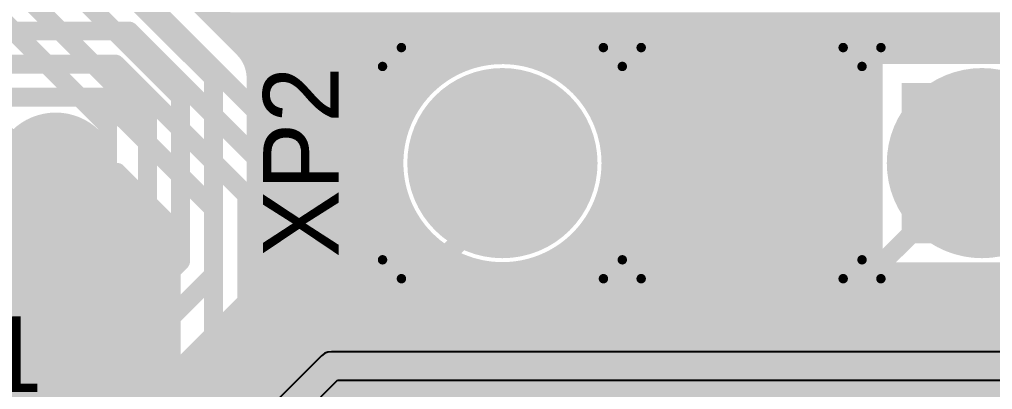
# Model space of a CAD drawing. Header units: millimetres. Extents: x 0.11 to 5.67, y 0.55 to 4.24.
# Drawn here: x 2.3698 to 2.7757, y 3.0738 to 3.2283 of the extents above; entities that cross this region are included whole.
import ezdxf

# ---------------------------------------------------------------- set-up
doc = ezdxf.new("R2010")
doc.units = ezdxf.units.MM
doc.header["$MEASUREMENT"] = 0
for name, color, linetype in [('BottomLayer', 5, 'Continuous'), ('BottomSolder', 6, 'Continuous'), ('InternalPlane1', 76, 'Continuous'), ('InternalPlane2', 16, 'Continuous'), ('Mechanical14', 56, 'Continuous'), ('MultiLayer', 9, 'Continuous'), ('PadHoleLayer', 156, 'Continuous'), ('TopLayer', 1, 'Continuous'), ('TopOverlay', 2, 'Continuous'), ('TopSolder', 216, 'Continuous'), ('ViaHoleLayer', 16, 'Continuous')]:
    doc.layers.add(name, color=color, linetype=linetype)

# ---------------------------------------------------------------- blocks, each defined once
blk = doc.blocks.new('NANOPINEO_CORE_1')
at = {"layer": 'TopOverlay', "const_width": 0.00787}
for points in [[(0.83268, -0.68307), (0.77854, -0.7372)], [(0.54429, -0.70571), (0.51378, -0.73622)], [(0.77854, -0.7372), (-0.69882, -0.7372)]]:
    blk.add_lwpolyline(points, dxfattribs=at)
at = {"layer": 'TopOverlay', "const_width": 0.00394}
for points in [[(0.51181, -0.73622, 1), (0.51575, -0.73622, 1)], [(0.77657, -0.7372, 1), (0.78051, -0.7372, 1)], [(0.77657, -0.7372, 1), (0.78051, -0.7372, 1)]]:
    blk.add_lwpolyline(points, format="xyb", close=True, dxfattribs=at)
blk = doc.blocks.new('PLS_03_46')
at = {"layer": 'BottomLayer', "const_width": 0.0315}
for points in [[(0.08425, 0, 1), (0.11575, 0, 1)], [(0.18425, 0, 1), (0.21575, 0, 1)]]:
    blk.add_lwpolyline(points, format="xyb", close=True, dxfattribs=at)
at = {"layer": 'BottomLayer'}
blk.add_solid([(-0.0315, -0.0315), (0.0315, -0.0315), (-0.0315, 0.0315), (0.0315, 0.0315)], dxfattribs=at)
at = {"layer": 'BottomSolder', "const_width": 0.03346}
for points in [[(0.08327, 0, 1), (0.11673, 0, 1)], [(0.18327, 0, 1), (0.21673, 0, 1)]]:
    blk.add_lwpolyline(points, format="xyb", close=True, dxfattribs=at)
at = {"layer": 'BottomSolder'}
blk.add_solid([(-0.03346, -0.03346), (0.03346, -0.03346), (-0.03346, 0.03346), (0.03346, 0.03346)], dxfattribs=at)
at = {"layer": 'InternalPlane1', "const_width": 0.01181}
for points in [[(0.07766, 0.04385, -0.240079), (0.12234, 0.04385)], [(0.05615, -0.02234, -0.240079), (0.05615, 0.02234)], [(0.14385, 0.02234, -0.240079), (0.14385, -0.02234)], [(0.12234, -0.04385, -0.240079), (0.07766, -0.04385)]]:
    blk.add_lwpolyline(points, format="xyb", dxfattribs=at)
at = {"layer": 'InternalPlane1'}
for points, const_width in [([(0.07471, 0.04385, 1), (0.08061, 0.04385, 1)], 0.00591), ([(0.11939, 0.04385, 1), (0.12529, 0.04385, 1)], 0.00591), ([(-0.01984, 0, 1), (0.01984, 0, 1)], 0.03968), ([(0.18016, 0, 1), (0.21984, 0, 1)], 0.03968), ([(0.0532, 0.02234, 1), (0.0591, 0.02234, 1)], 0.00591), ([(0.1409, 0.02234, 1), (0.1468, 0.02234, 1)], 0.00591), ([(0.0532, -0.02234, 1), (0.0591, -0.02234, 1)], 0.00591), ([(0.1409, -0.02234, 1), (0.1468, -0.02234, 1)], 0.00591), ([(0.07471, -0.04385, 1), (0.08061, -0.04385, 1)], 0.00591), ([(0.11939, -0.04385, 1), (0.12529, -0.04385, 1)], 0.00591)]:
    blk.add_lwpolyline(points, format="xyb", close=True, dxfattribs=dict(at, const_width=const_width))
at = {"layer": 'InternalPlane2', "const_width": 0.03968}
for points in [[(-0.01984, 0, 1), (0.01984, 0, 1)], [(0.08016, 0, 1), (0.11984, 0, 1)], [(0.18016, 0, 1), (0.21984, 0, 1)]]:
    blk.add_lwpolyline(points, format="xyb", close=True, dxfattribs=at)
at = {"layer": 'Mechanical14'}
for points, const_width in [([(-0.01409, 0.07, 1), (-0.02591, 0.07, 1)], 0.01181), ([(-0.02886, 0.07, 1), (-0.02295, 0.07, 1)], 0.00591), ([(-0.01705, 0.07, 1), (-0.01114, 0.07, 1)], 0.00591), ([(-0.04311, 0.04823, 1), (-0.04114, 0.04823, 1)], 0.00197), ([(-0.04311, 0.04823, 1), (-0.04114, 0.04823, 1)], 0.00197), ([(0.04114, 0.04823, 1), (0.04311, 0.04823, 1)], 0.00197), ([(0.04114, 0.04823, 1), (0.04311, 0.04823, 1)], 0.00197), ([(0.05689, 0.04823, 1), (0.05886, 0.04823, 1)], 0.00197), ([(0.05689, 0.04823, 1), (0.05886, 0.04823, 1)], 0.00197), ([(0.14114, 0.04823, 1), (0.14311, 0.04823, 1)], 0.00197), ([(0.14114, 0.04823, 1), (0.14311, 0.04823, 1)], 0.00197), ([(0.15689, 0.04823, 1), (0.15886, 0.04823, 1)], 0.00197), ([(0.15689, 0.04823, 1), (0.15886, 0.04823, 1)], 0.00197), ([(0.24114, 0.04823, 1), (0.24311, 0.04823, 1)], 0.00197), ([(0.24114, 0.04823, 1), (0.24311, 0.04823, 1)], 0.00197), ([(-0.05098, 0.04035, 1), (-0.04902, 0.04035, 1)], 0.00197), ([(-0.05098, 0.04035, 1), (-0.04902, 0.04035, 1)], 0.00197), ([(0.04902, 0.04035, 1), (0.05098, 0.04035, 1)], 0.00197), ([(0.04902, 0.04035, 1), (0.05098, 0.04035, 1)], 0.00197), ([(0.04902, 0.04035, 1), (0.05098, 0.04035, 1)], 0.00197), ([(0.14902, 0.04035, 1), (0.15098, 0.04035, 1)], 0.00197), ([(0.14902, 0.04035, 1), (0.15098, 0.04035, 1)], 0.00197), ([(0.14902, 0.04035, 1), (0.15098, 0.04035, 1)], 0.00197), ([(0.24902, 0.04035, 1), (0.25098, 0.04035, 1)], 0.00197), ([(0.24902, 0.04035, 1), (0.25098, 0.04035, 1)], 0.00197), ([(-0.05098, -0.04035, 1), (-0.04902, -0.04035, 1)], 0.00197), ([(-0.05098, -0.04035, 1), (-0.04902, -0.04035, 1)], 0.00197), ([(0.04902, -0.04035, 1), (0.05098, -0.04035, 1)], 0.00197), ([(0.04902, -0.04035, 1), (0.05098, -0.04035, 1)], 0.00197), ([(0.04902, -0.04035, 1), (0.05098, -0.04035, 1)], 0.00197), ([(0.14902, -0.04035, 1), (0.15098, -0.04035, 1)], 0.00197), ([(0.14902, -0.04035, 1), (0.15098, -0.04035, 1)], 0.00197), ([(0.14902, -0.04035, 1), (0.15098, -0.04035, 1)], 0.00197), ([(0.24902, -0.04035, 1), (0.25098, -0.04035, 1)], 0.00197), ([(0.24902, -0.04035, 1), (0.25098, -0.04035, 1)], 0.00197), ([(-0.04311, -0.04823, 1), (-0.04114, -0.04823, 1)], 0.00197), ([(-0.04311, -0.04823, 1), (-0.04114, -0.04823, 1)], 0.00197), ([(0.04114, -0.04823, 1), (0.04311, -0.04823, 1)], 0.00197), ([(0.04114, -0.04823, 1), (0.04311, -0.04823, 1)], 0.00197), ([(0.05689, -0.04823, 1), (0.05886, -0.04823, 1)], 0.00197), ([(0.05689, -0.04823, 1), (0.05886, -0.04823, 1)], 0.00197), ([(0.14114, -0.04823, 1), (0.14311, -0.04823, 1)], 0.00197), ([(0.14114, -0.04823, 1), (0.14311, -0.04823, 1)], 0.00197), ([(0.15689, -0.04823, 1), (0.15886, -0.04823, 1)], 0.00197), ([(0.15689, -0.04823, 1), (0.15886, -0.04823, 1)], 0.00197), ([(0.24114, -0.04823, 1), (0.24311, -0.04823, 1)], 0.00197), ([(0.24114, -0.04823, 1), (0.24311, -0.04823, 1)], 0.00197)]:
    blk.add_lwpolyline(points, format="xyb", close=True, dxfattribs=dict(at, const_width=const_width))
at = {"layer": 'Mechanical14', "const_width": 0.00394}
for points in [[(-0.04213, 0.04823), (-0.05, 0.04035)], [(0.04213, 0.04823), (-0.04213, 0.04823)], [(0.05, 0.04035), (0.04213, 0.04823)], [(0.05787, 0.04823), (0.05, 0.04035)], [(0.14213, 0.04823), (0.05787, 0.04823)], [(0.15, 0.04035), (0.14213, 0.04823)], [(0.15787, 0.04823), (0.15, 0.04035)], [(0.24213, 0.04823), (0.15787, 0.04823)], [(0.25, 0.04035), (0.24213, 0.04823)], [(-0.05, 0.04035), (-0.05, -0.04035)], [(0.05, 0.04035), (0.05, -0.04035)], [(0.15, 0.04035), (0.15, -0.04035)], [(0.25, 0.04035), (0.25, -0.04035)], [(-0.04213, -0.04823), (-0.05, -0.04035)], [(0.05, -0.04035), (0.04213, -0.04823)], [(0.05787, -0.04823), (0.05, -0.04035)], [(0.15, -0.04035), (0.14213, -0.04823)], [(0.15787, -0.04823), (0.15, -0.04035)], [(0.25, -0.04035), (0.24213, -0.04823)], [(0.04213, -0.04823), (-0.04213, -0.04823)], [(0.14213, -0.04823), (0.05787, -0.04823)], [(0.24213, -0.04823), (0.15787, -0.04823)]]:
    blk.add_lwpolyline(points, dxfattribs=at)
at = {"layer": 'MultiLayer', "const_width": 0.0315}
for points in [[(0.08425, 0, 1), (0.11575, 0, 1)], [(0.18425, 0, 1), (0.21575, 0, 1)]]:
    blk.add_lwpolyline(points, format="xyb", close=True, dxfattribs=at)
at = {"layer": 'MultiLayer'}
blk.add_solid([(-0.0315, -0.0315), (0.0315, -0.0315), (-0.0315, 0.0315), (0.0315, 0.0315)], dxfattribs=at)
at = {"layer": 'PadHoleLayer', "const_width": 0.01969}
for points in [[(-0.00984, 0, 1), (0.00984, 0, 1)], [(0.09016, 0, 1), (0.10984, 0, 1)], [(0.19016, 0, 1), (0.20984, 0, 1)]]:
    blk.add_lwpolyline(points, format="xyb", close=True, dxfattribs=at)
at = {"layer": 'TopLayer', "const_width": 0.0315}
for points in [[(0.08425, 0, 1), (0.11575, 0, 1)], [(0.18425, 0, 1), (0.21575, 0, 1)]]:
    blk.add_lwpolyline(points, format="xyb", close=True, dxfattribs=at)
at = {"layer": 'TopLayer'}
blk.add_solid([(-0.0315, -0.0315), (0.0315, -0.0315), (-0.0315, 0.0315), (0.0315, 0.0315)], dxfattribs=at)
at = {"layer": 'TopOverlay'}
for points, const_width in [([(-0.01409, 0.07, 1), (-0.02591, 0.07, 1)], 0.01181), ([(-0.02886, 0.07, 1), (-0.02295, 0.07, 1)], 0.00591), ([(-0.01705, 0.07, 1), (-0.01114, 0.07, 1)], 0.00591), ([(-0.04409, 0.04823, 1), (-0.04016, 0.04823, 1)], 0.00394), ([(-0.04409, 0.04823, 1), (-0.04016, 0.04823, 1)], 0.00394), ([(-0.04409, 0.04823, 1), (-0.04016, 0.04823, 1)], 0.00394), ([(0.04016, 0.04823, 1), (0.04409, 0.04823, 1)], 0.00394), ([(0.04016, 0.04823, 1), (0.04409, 0.04823, 1)], 0.00394), ([(0.05591, 0.04823, 1), (0.05984, 0.04823, 1)], 0.00394), ([(0.05591, 0.04823, 1), (0.05984, 0.04823, 1)], 0.00394), ([(0.14016, 0.04823, 1), (0.14409, 0.04823, 1)], 0.00394), ([(0.14016, 0.04823, 1), (0.14409, 0.04823, 1)], 0.00394), ([(0.15591, 0.04823, 1), (0.15984, 0.04823, 1)], 0.00394), ([(0.15591, 0.04823, 1), (0.15984, 0.04823, 1)], 0.00394), ([(0.24016, 0.04823, 1), (0.24409, 0.04823, 1)], 0.00394), ([(0.24016, 0.04823, 1), (0.24409, 0.04823, 1)], 0.00394), ([(-0.05197, 0.04035, 1), (-0.04803, 0.04035, 1)], 0.00394), ([(-0.05197, 0.04035, 1), (-0.04803, 0.04035, 1)], 0.00394), ([(-0.05197, 0.04035, 1), (-0.04803, 0.04035, 1)], 0.00394), ([(0.04803, 0.04035, 1), (0.05197, 0.04035, 1)], 0.00394), ([(0.04803, 0.04035, 1), (0.05197, 0.04035, 1)], 0.00394), ([(0.04803, 0.04035, 1), (0.05197, 0.04035, 1)], 0.00394), ([(0.14803, 0.04035, 1), (0.15197, 0.04035, 1)], 0.00394), ([(0.14803, 0.04035, 1), (0.15197, 0.04035, 1)], 0.00394), ([(0.14803, 0.04035, 1), (0.15197, 0.04035, 1)], 0.00394), ([(0.24803, 0.04035, 1), (0.25197, 0.04035, 1)], 0.00394), ([(0.24803, 0.04035, 1), (0.25197, 0.04035, 1)], 0.00394), ([(-0.05197, -0.04035, 1), (-0.04803, -0.04035, 1)], 0.00394), ([(-0.05197, -0.04035, 1), (-0.04803, -0.04035, 1)], 0.00394), ([(0.04803, -0.04035, 1), (0.05197, -0.04035, 1)], 0.00394), ([(0.04803, -0.04035, 1), (0.05197, -0.04035, 1)], 0.00394), ([(0.04803, -0.04035, 1), (0.05197, -0.04035, 1)], 0.00394), ([(0.14803, -0.04035, 1), (0.15197, -0.04035, 1)], 0.00394), ([(0.14803, -0.04035, 1), (0.15197, -0.04035, 1)], 0.00394), ([(0.14803, -0.04035, 1), (0.15197, -0.04035, 1)], 0.00394), ([(0.24803, -0.04035, 1), (0.25197, -0.04035, 1)], 0.00394), ([(0.24803, -0.04035, 1), (0.25197, -0.04035, 1)], 0.00394), ([(-0.04409, -0.04823, 1), (-0.04016, -0.04823, 1)], 0.00394), ([(-0.04409, -0.04823, 1), (-0.04016, -0.04823, 1)], 0.00394), ([(0.04016, -0.04823, 1), (0.04409, -0.04823, 1)], 0.00394), ([(0.04016, -0.04823, 1), (0.04409, -0.04823, 1)], 0.00394), ([(0.05591, -0.04823, 1), (0.05984, -0.04823, 1)], 0.00394), ([(0.05591, -0.04823, 1), (0.05984, -0.04823, 1)], 0.00394), ([(0.14016, -0.04823, 1), (0.14409, -0.04823, 1)], 0.00394), ([(0.14016, -0.04823, 1), (0.14409, -0.04823, 1)], 0.00394), ([(0.15591, -0.04823, 1), (0.15984, -0.04823, 1)], 0.00394), ([(0.15591, -0.04823, 1), (0.15984, -0.04823, 1)], 0.00394), ([(0.24016, -0.04823, 1), (0.24409, -0.04823, 1)], 0.00394), ([(0.24016, -0.04823, 1), (0.24409, -0.04823, 1)], 0.00394)]:
    blk.add_lwpolyline(points, format="xyb", close=True, dxfattribs=dict(at, const_width=const_width))
at = {"layer": 'TopOverlay', "const_width": 0.00787}
for points in [[(-0.04213, 0.04823), (-0.05, 0.04035)], [(-0.04213, 0.04823), (-0.05, 0.04035)], [(0.04213, 0.04823), (-0.04213, 0.04823)], [(0.05, 0.04035), (0.04213, 0.04823)], [(0.05787, 0.04823), (0.05, 0.04035)], [(0.14213, 0.04823), (0.05787, 0.04823)], [(0.15, 0.04035), (0.14213, 0.04823)], [(0.15787, 0.04823), (0.15, 0.04035)], [(0.24213, 0.04823), (0.15787, 0.04823)], [(0.25, 0.04035), (0.24213, 0.04823)], [(-0.05, 0.04035), (-0.05, -0.04035)], [(0.05, 0.04035), (0.05, -0.04035)], [(0.15, 0.04035), (0.15, -0.04035)], [(0.25, 0.04035), (0.25, -0.04035)], [(-0.04213, -0.04823), (-0.05, -0.04035)], [(0.05, -0.04035), (0.04213, -0.04823)], [(0.05787, -0.04823), (0.05, -0.04035)], [(0.15, -0.04035), (0.14213, -0.04823)], [(0.15787, -0.04823), (0.15, -0.04035)], [(0.25, -0.04035), (0.24213, -0.04823)], [(0.04213, -0.04823), (-0.04213, -0.04823)], [(0.14213, -0.04823), (0.05787, -0.04823)], [(0.24213, -0.04823), (0.15787, -0.04823)]]:
    blk.add_lwpolyline(points, dxfattribs=at)
at = {"layer": 'TopSolder', "const_width": 0.03346}
for points in [[(0.08327, 0, 1), (0.11673, 0, 1)], [(0.18327, 0, 1), (0.21673, 0, 1)]]:
    blk.add_lwpolyline(points, format="xyb", close=True, dxfattribs=at)
at = {"layer": 'TopSolder'}
blk.add_solid([(-0.03346, -0.03346), (0.03346, -0.03346), (-0.03346, 0.03346), (0.03346, 0.03346)], dxfattribs=at)

msp = doc.modelspace()

# ---------------------------------------------------------------- linework, layer by layer
at = {"layer": 'BottomLayer', "const_width": 0.00787}
for points in [[(2.40424, 3.27928), (2.50465, 3.17887)], [(2.39171, 3.26676), (2.49213, 3.16634)], [(2.45617, 3.22735), (5.0165, 3.22735)], [(2.08563, 3.22343), (2.41555, 3.22343)], [(2.41555, 3.22343), (2.47835, 3.16063)], [(2.46404, 3.21948), (5.01969, 3.21948)], [(2.47191, 3.21161), (2.55803, 3.21161)], [(2.58449, 3.21161), (2.67042, 3.21161)], [(2.6721, 3.21161), (2.72598, 3.21161)], [(2.72598, 3.21358), (2.81654, 3.21358)], [(2.72598, 3.12303), (2.72598, 3.21358)], [(2.04921, 3.20965), (2.40984, 3.20965)], [(2.40984, 3.20965), (2.46457, 3.15492)], [(2.67126, 3.16831), (2.67126, 3.20768)], [(2.47979, 3.20373), (2.54306, 3.20373)], [(2.59945, 3.20373), (2.64635, 3.20373)], [(2.69617, 3.20373), (2.72598, 3.20373)], [(2.04351, 3.19587), (2.40414, 3.19587)], [(2.40414, 3.19587), (2.45079, 3.14922)], [(2.48766, 3.19586), (2.53533, 3.19586)], [(2.60719, 3.19586), (2.63785, 3.19586)], [(2.70467, 3.19586), (2.72598, 3.19586)], [(2.49554, 3.18798), (2.53048, 3.18798)], [(2.61204, 3.18798), (2.63268, 3.18798)], [(2.70984, 3.18798), (2.72598, 3.18798)], [(2.36209, 3.18209), (2.38066, 3.16351)], [(2.50341, 3.18011), (2.52755, 3.18011)], [(2.61497, 3.18011), (2.62959, 3.18011)], [(2.71293, 3.18011), (2.72598, 3.18011)], [(2.50883, 3.17224), (2.52616, 3.17224)], [(2.61636, 3.17224), (2.62813, 3.17224)], [(2.71439, 3.17224), (2.72598, 3.17224)], [(2.49213, 3.0437), (2.49213, 3.16634)], [(2.50984, 3.05104), (2.50984, 3.16634)], [(2.63189, 3.16831), (2.67126, 3.16831)], [(2.67126, 3.16831), (2.71063, 3.16831)], [(2.67126, 3.12894), (2.67126, 3.16831)], [(2.38066, 3.16351), (2.38492, 3.16351)], [(2.4105, 3.16445), (2.43307, 3.14188)], [(2.50984, 3.16436), (2.52616, 3.16436)], [(2.61636, 3.16436), (2.62813, 3.16436)], [(2.71439, 3.16436), (2.72598, 3.16436)], [(2.47835, 3.03799), (2.47835, 3.16063)], [(2.40953, 3.15649), (2.41846, 3.15649)], [(2.46457, 3.03228), (2.46457, 3.15492)], [(2.50984, 3.15649), (2.52755, 3.15649)], [(2.61497, 3.15649), (2.6296, 3.15649)], [(2.71292, 3.15649), (2.72598, 3.15649)], [(2.40573, 3.14861), (2.42633, 3.14861)], [(2.45079, 3.02657), (2.45079, 3.14922)], [(2.50984, 3.14861), (2.53049, 3.14861)], [(2.61203, 3.14861), (2.63269, 3.14861)], [(2.70983, 3.14861), (2.72598, 3.14861)], [(2.43307, 3.02657), (2.43307, 3.14188)], [(2.3966, 3.14074), (2.43307, 3.14074)], [(2.50984, 3.14074), (2.53534, 3.14074)], [(2.60718, 3.14074), (2.63786, 3.14074)], [(2.70466, 3.14074), (2.72598, 3.14074)], [(2.3711, 3.13287), (2.43307, 3.13287)], [(2.50984, 3.13287), (2.54309, 3.13287)], [(2.59943, 3.13287), (2.64637, 3.13287)], [(2.69615, 3.13287), (2.72598, 3.13287)], [(2.36735, 3.12499), (2.43307, 3.12499)], [(2.50984, 3.12499), (2.55808, 3.12499)], [(2.58444, 3.12499), (2.72598, 3.12499)], [(2.72598, 3.12303), (2.81654, 3.12303)], [(2.35838, 3.11712), (2.43307, 3.11712)], [(2.50984, 3.11712), (4.60921, 3.11712)], [(2.32307, 3.10924), (2.43307, 3.10924)], [(2.50984, 3.10924), (4.61296, 3.10924)], [(2.32681, 3.10137), (2.43307, 3.10137)], [(2.50984, 3.10137), (4.61779, 3.10137)], [(2.32774, 3.0935), (2.43307, 3.0935)], [(2.50984, 3.0935), (4.61829, 3.0935)], [(2.32617, 3.08562), (2.43307, 3.08562)], [(2.50984, 3.08562), (4.4252, 3.08562)], [(2.32152, 3.07775), (2.43307, 3.07775)], [(2.50984, 3.07775), (4.4252, 3.07775)], [(2.31985, 3.06987), (2.43307, 3.06987)], [(2.50984, 3.06987), (4.4252, 3.06987)]]:
    msp.add_lwpolyline(points, dxfattribs=at)
at = {"layer": 'BottomLayer'}
for points, const_width in [([(2.4542, 3.22735, 1), (2.45813, 3.22735, 1)], 0.00394), ([(2.41358, 3.22343, 1), (2.41752, 3.22343, 1)], 0.00394), ([(2.41358, 3.22343, 1), (2.41752, 3.22343, 1)], 0.00394), ([(2.46207, 3.21948, 1), (2.46601, 3.21948, 1)], 0.00394), ([(2.46995, 3.21161, 1), (2.47388, 3.21161, 1)], 0.00394), ([(2.61654, 3.16831, 1), (2.52598, 3.16831, 1)], 0.00787), ([(2.55606, 3.21161, 1), (2.56, 3.21161, 1)], 0.00394), ([(2.58252, 3.21161, 1), (2.58646, 3.21161, 1)], 0.00394), ([(2.71457, 3.16831, 1), (2.62795, 3.16831, 1)], 0.00787), ([(2.66845, 3.21161, 1), (2.67239, 3.21161, 1)], 0.00394), ([(2.67013, 3.21161, 1), (2.67407, 3.21161, 1)], 0.00394), ([(2.72402, 3.21358, 1), (2.72795, 3.21358, 1)], 0.00394), ([(2.72402, 3.21358, 1), (2.72795, 3.21358, 1)], 0.00394), ([(2.72402, 3.21161, 1), (2.72795, 3.21161, 1)], 0.00394), ([(2.40788, 3.20965, 1), (2.41181, 3.20965, 1)], 0.00394), ([(2.40788, 3.20965, 1), (2.41181, 3.20965, 1)], 0.00394), ([(2.66929, 3.20768, 1), (2.67323, 3.20768, 1)], 0.00394), ([(2.47782, 3.20373, 1), (2.48176, 3.20373, 1)], 0.00394), ([(2.5411, 3.20373, 1), (2.54503, 3.20373, 1)], 0.00394), ([(2.59749, 3.20373, 1), (2.60142, 3.20373, 1)], 0.00394), ([(2.64438, 3.20373, 1), (2.64832, 3.20373, 1)], 0.00394), ([(2.6942, 3.20373, 1), (2.69814, 3.20373, 1)], 0.00394), ([(2.72402, 3.20373, 1), (2.72795, 3.20373, 1)], 0.00394), ([(2.40217, 3.19587, 1), (2.40611, 3.19587, 1)], 0.00394), ([(2.40217, 3.19587, 1), (2.40611, 3.19587, 1)], 0.00394), ([(2.48569, 3.19586, 1), (2.48963, 3.19586, 1)], 0.00394), ([(2.53336, 3.19586, 1), (2.5373, 3.19586, 1)], 0.00394), ([(2.60522, 3.19586, 1), (2.60916, 3.19586, 1)], 0.00394), ([(2.63588, 3.19586, 1), (2.63982, 3.19586, 1)], 0.00394), ([(2.7027, 3.19586, 1), (2.70664, 3.19586, 1)], 0.00394), ([(2.72402, 3.19586, 1), (2.72795, 3.19586, 1)], 0.00394), ([(2.49357, 3.18798, 1), (2.4975, 3.18798, 1)], 0.00394), ([(2.52852, 3.18798, 1), (2.53245, 3.18798, 1)], 0.00394), ([(2.61007, 3.18798, 1), (2.614, 3.18798, 1)], 0.00394), ([(2.63071, 3.18798, 1), (2.63465, 3.18798, 1)], 0.00394), ([(2.70787, 3.18798, 1), (2.71181, 3.18798, 1)], 0.00394), ([(2.72402, 3.18798, 1), (2.72795, 3.18798, 1)], 0.00394), ([(2.50144, 3.18011, 1), (2.50538, 3.18011, 1)], 0.00394), ([(2.50269, 3.17887, 1), (2.50662, 3.17887, 1)], 0.00394), ([(2.50269, 3.17887, 1), (2.50662, 3.17887, 1)], 0.00394), ([(2.50269, 3.17887, 1), (2.50662, 3.17887, 1)], 0.00394), ([(2.52558, 3.18011, 1), (2.52952, 3.18011, 1)], 0.00394), ([(2.613, 3.18011, 1), (2.61694, 3.18011, 1)], 0.00394), ([(2.62762, 3.18011, 1), (2.63156, 3.18011, 1)], 0.00394), ([(2.71096, 3.18011, 1), (2.7149, 3.18011, 1)], 0.00394), ([(2.72402, 3.18011, 1), (2.72795, 3.18011, 1)], 0.00394), ([(2.37902, 3.16351, 1), (2.39083, 3.16351, 1)], 0.01181), ([(2.50686, 3.17224, 1), (2.5108, 3.17224, 1)], 0.00394), ([(2.52419, 3.17224, 1), (2.52812, 3.17224, 1)], 0.00394), ([(2.6144, 3.17224, 1), (2.61833, 3.17224, 1)], 0.00394), ([(2.62616, 3.17224, 1), (2.6301, 3.17224, 1)], 0.00394), ([(2.71242, 3.17224, 1), (2.71636, 3.17224, 1)], 0.00394), ([(2.72402, 3.17224, 1), (2.72795, 3.17224, 1)], 0.00394), ([(2.49016, 3.16634, 1), (2.49409, 3.16634, 1)], 0.00394), ([(2.49016, 3.16634, 1), (2.49409, 3.16634, 1)], 0.00394), ([(2.50787, 3.16634, 1), (2.51181, 3.16634, 1)], 0.00394), ([(2.50787, 3.16634, 1), (2.51181, 3.16634, 1)], 0.00394), ([(2.50787, 3.16634, 1), (2.51181, 3.16634, 1)], 0.00394), ([(2.52402, 3.16831, 1), (2.52795, 3.16831, 1)], 0.00394), ([(2.61457, 3.16831, 1), (2.6185, 3.16831, 1)], 0.00394), ([(2.62598, 3.16831, 1), (2.62992, 3.16831, 1)], 0.00394), ([(2.62992, 3.16831, 1), (2.63386, 3.16831, 1)], 0.00394), ([(2.66929, 3.16831, 1), (2.67323, 3.16831, 1)], 0.00394), ([(2.66929, 3.16831, 1), (2.67323, 3.16831, 1)], 0.00394), ([(2.66929, 3.16831, 1), (2.67323, 3.16831, 1)], 0.00394), ([(2.66929, 3.16831, 1), (2.67323, 3.16831, 1)], 0.00394), ([(2.70866, 3.16831, 1), (2.7126, 3.16831, 1)], 0.00394), ([(2.7126, 3.16831, 1), (2.71654, 3.16831, 1)], 0.00394), ([(2.37869, 3.16351, 1), (2.38263, 3.16351, 1)], 0.00394), ([(2.37869, 3.16351, 1), (2.38263, 3.16351, 1)], 0.00394), ([(2.38296, 3.16351, 1), (2.38689, 3.16351, 1)], 0.00394), ([(2.40853, 3.16445, 1), (2.41247, 3.16445, 1)], 0.00394), ([(2.40855, 3.16351, 1), (2.41248, 3.16351, 1)], 0.00394), ([(2.50787, 3.16436, 1), (2.51181, 3.16436, 1)], 0.00394), ([(2.52419, 3.16436, 1), (2.52812, 3.16436, 1)], 0.00394), ([(2.61439, 3.16436, 1), (2.61833, 3.16436, 1)], 0.00394), ([(2.62616, 3.16436, 1), (2.6301, 3.16436, 1)], 0.00394), ([(2.71242, 3.16436, 1), (2.71636, 3.16436, 1)], 0.00394), ([(2.72402, 3.16436, 1), (2.72795, 3.16436, 1)], 0.00394), ([(2.47638, 3.16063, 1), (2.48032, 3.16063, 1)], 0.00394), ([(2.47638, 3.16063, 1), (2.48032, 3.16063, 1)], 0.00394), ([(2.40756, 3.15649, 1), (2.4115, 3.15649, 1)], 0.00394), ([(2.41649, 3.15649, 1), (2.42043, 3.15649, 1)], 0.00394), ([(2.4626, 3.15492, 1), (2.46654, 3.15492, 1)], 0.00394), ([(2.4626, 3.15492, 1), (2.46654, 3.15492, 1)], 0.00394), ([(2.50787, 3.15649, 1), (2.51181, 3.15649, 1)], 0.00394), ([(2.52559, 3.15649, 1), (2.52952, 3.15649, 1)], 0.00394), ([(2.613, 3.15649, 1), (2.61693, 3.15649, 1)], 0.00394), ([(2.62763, 3.15649, 1), (2.63157, 3.15649, 1)], 0.00394), ([(2.71095, 3.15649, 1), (2.71489, 3.15649, 1)], 0.00394), ([(2.72402, 3.15649, 1), (2.72795, 3.15649, 1)], 0.00394), ([(2.40376, 3.14861, 1), (2.4077, 3.14861, 1)], 0.00394), ([(2.42437, 3.14861, 1), (2.4283, 3.14861, 1)], 0.00394), ([(2.44882, 3.14922, 1), (2.45276, 3.14922, 1)], 0.00394), ([(2.44882, 3.14922, 1), (2.45276, 3.14922, 1)], 0.00394), ([(2.50787, 3.14861, 1), (2.51181, 3.14861, 1)], 0.00394), ([(2.52852, 3.14861, 1), (2.53246, 3.14861, 1)], 0.00394), ([(2.61006, 3.14861, 1), (2.614, 3.14861, 1)], 0.00394), ([(2.63072, 3.14861, 1), (2.63466, 3.14861, 1)], 0.00394), ([(2.70786, 3.14861, 1), (2.7118, 3.14861, 1)], 0.00394), ([(2.72402, 3.14861, 1), (2.72795, 3.14861, 1)], 0.00394), ([(2.4311, 3.14188, 1), (2.43504, 3.14188, 1)], 0.00394), ([(2.4311, 3.14188, 1), (2.43504, 3.14188, 1)], 0.00394), ([(2.37002, 3.14143, 1), (2.37396, 3.14143, 1)], 0.00394), ([(2.37008, 3.13976, 1), (2.37402, 3.13976, 1)], 0.00394), ([(2.39464, 3.14074, 1), (2.39857, 3.14074, 1)], 0.00394), ([(2.4311, 3.14074, 1), (2.43504, 3.14074, 1)], 0.00394), ([(2.50787, 3.14074, 1), (2.51181, 3.14074, 1)], 0.00394), ([(2.53338, 3.14074, 1), (2.53731, 3.14074, 1)], 0.00394), ([(2.60521, 3.14074, 1), (2.60914, 3.14074, 1)], 0.00394), ([(2.63589, 3.14074, 1), (2.63983, 3.14074, 1)], 0.00394), ([(2.70269, 3.14074, 1), (2.70663, 3.14074, 1)], 0.00394), ([(2.72402, 3.14074, 1), (2.72795, 3.14074, 1)], 0.00394), ([(2.36913, 3.13287, 1), (2.37307, 3.13287, 1)], 0.00394), ([(2.4311, 3.13287, 1), (2.43504, 3.13287, 1)], 0.00394), ([(2.50787, 3.13287, 1), (2.51181, 3.13287, 1)], 0.00394), ([(2.54112, 3.13287, 1), (2.54505, 3.13287, 1)], 0.00394), ([(2.59747, 3.13287, 1), (2.6014, 3.13287, 1)], 0.00394), ([(2.6444, 3.13287, 1), (2.64834, 3.13287, 1)], 0.00394), ([(2.69418, 3.13287, 1), (2.69812, 3.13287, 1)], 0.00394), ([(2.72402, 3.13287, 1), (2.72795, 3.13287, 1)], 0.00394), ([(2.66929, 3.12894, 1), (2.67323, 3.12894, 1)], 0.00394), ([(2.36538, 3.12499, 1), (2.36932, 3.12499, 1)], 0.00394), ([(2.4311, 3.12499, 1), (2.43504, 3.12499, 1)], 0.00394), ([(2.50787, 3.12499, 1), (2.51181, 3.12499, 1)], 0.00394), ([(2.55611, 3.12499, 1), (2.56005, 3.12499, 1)], 0.00394), ([(2.58247, 3.12499, 1), (2.58641, 3.12499, 1)], 0.00394), ([(2.72402, 3.12499, 1), (2.72795, 3.12499, 1)], 0.00394), ([(2.72402, 3.12303, 1), (2.72795, 3.12303, 1)], 0.00394), ([(2.72402, 3.12303, 1), (2.72795, 3.12303, 1)], 0.00394), ([(2.4311, 3.11712, 1), (2.43504, 3.11712, 1)], 0.00394), ([(2.50787, 3.11712, 1), (2.51181, 3.11712, 1)], 0.00394), ([(2.4311, 3.10924, 1), (2.43504, 3.10924, 1)], 0.00394), ([(2.50787, 3.10924, 1), (2.51181, 3.10924, 1)], 0.00394), ([(2.4311, 3.10137, 1), (2.43504, 3.10137, 1)], 0.00394), ([(2.50787, 3.10137, 1), (2.51181, 3.10137, 1)], 0.00394), ([(2.4311, 3.0935, 1), (2.43504, 3.0935, 1)], 0.00394), ([(2.50787, 3.0935, 1), (2.51181, 3.0935, 1)], 0.00394), ([(2.4311, 3.08562, 1), (2.43504, 3.08562, 1)], 0.00394), ([(2.50787, 3.08562, 1), (2.51181, 3.08562, 1)], 0.00394), ([(2.4311, 3.07775, 1), (2.43504, 3.07775, 1)], 0.00394), ([(2.50787, 3.07775, 1), (2.51181, 3.07775, 1)], 0.00394), ([(2.4311, 3.06987, 1), (2.43504, 3.06987, 1)], 0.00394), ([(2.50787, 3.06987, 1), (2.51181, 3.06987, 1)], 0.00394)]:
    msp.add_lwpolyline(points, format="xyb", close=True, dxfattribs=dict(at, const_width=const_width))
at = {"layer": 'BottomLayer', "const_width": 0.00787}
for points in [[(2.50465, 3.17887, -0.198912), (2.50984, 3.16634)], [(2.50465, 3.17887, -0.198912), (2.50984, 3.16634)], [(2.41052, 3.16351, -0.579405), (2.37199, 3.14143)], [(2.37205, 3.13976, -1.01041), (2.32087, 3.14029)]]:
    msp.add_lwpolyline(points, format="xyb", dxfattribs=at)
at = {"layer": 'InternalPlane1', "const_width": 0.02591}
for points in [[(2.37197, 3.16351, 1), (2.39788, 3.16351, 1)], [(2.3335, 3.13976, 1), (2.35941, 3.13976, 1)]]:
    msp.add_lwpolyline(points, format="xyb", close=True, dxfattribs=at)
at = {"layer": 'InternalPlane2'}
for p, q in [((2.49702, 3.08882), (2.49579, 3.08787)), ((2.49762, 3.08907), (2.49702, 3.08882)), ((2.49846, 3.08941), (2.49762, 3.08907)), ((2.5, 3.08962), (2.49846, 3.08941)), ((2.79528, 3.08962), (2.5, 3.08962)), ((2.49579, 3.08787), (2.31961, 2.91169)), ((2.32978, 2.90501), (2.50247, 3.0777)), ((2.50247, 3.0777), (2.79281, 3.0777))]:
    msp.add_line(p, q, dxfattribs=at)
for points, const_width in [([(2.37197, 3.16351, 1), (2.39788, 3.16351, 1)], 0.02591), ([(2.3335, 3.13976, 1), (2.35941, 3.13976, 1)], 0.02591), ([(2.49705, 3.08366, 1), (2.50295, 3.08366, 1)], 0.00591), ([(2.49705, 3.08366, 1), (2.50295, 3.08366, 1)], 0.00591), ([(2.63386, 3.08366, 1), (2.63976, 3.08366, 1)], 0.00591), ([(2.63386, 3.08366, 1), (2.63976, 3.08366, 1)], 0.00591)]:
    msp.add_lwpolyline(points, format="xyb", close=True, dxfattribs=dict(at, const_width=const_width))
at = {"layer": 'InternalPlane2', "const_width": 0.01181}
for points in [[(2.32382, 2.90748), (2.5, 3.08366)], [(2.5, 3.08366), (2.63681, 3.08366)], [(2.63681, 3.08366), (2.79528, 3.08366)]]:
    msp.add_lwpolyline(points, dxfattribs=at)
at = {"layer": 'MultiLayer', "const_width": 0.01181}
msp.add_lwpolyline([(2.37902, 3.16351, 1), (2.39083, 3.16351, 1)], format="xyb", close=True, dxfattribs=at)
at = {"layer": 'TopLayer', "const_width": 0.00787}
for points in [[(2.42126, 3.25832), (2.46331, 3.21627)], [(2.40354, 3.25098), (2.45079, 3.20374)], [(2.38976, 3.24311), (2.43701, 3.19587)], [(2.37598, 3.23425), (2.42323, 3.18701)], [(2.3622, 3.22854), (2.40658, 3.18417)], [(2.45223, 3.22735), (2.84561, 3.22735)], [(2.4601, 3.21948), (2.85348, 3.21948)], [(2.46666, 3.21161), (2.55803, 3.21161)], [(2.58449, 3.21161), (2.67042, 3.21161)], [(2.6721, 3.21161), (2.72598, 3.21161)], [(2.72598, 3.21358), (2.81654, 3.21358)], [(2.72598, 3.14809), (2.72598, 3.21358)], [(2.67126, 3.16831), (2.67126, 3.20768)], [(2.45079, 3.12166), (2.45079, 3.20374)], [(2.4685, 3.12166), (2.4685, 3.20374)], [(2.4685, 3.20373), (2.54306, 3.20373)], [(2.59945, 3.20373), (2.64635, 3.20373)], [(2.69617, 3.20373), (2.72598, 3.20373)], [(2.43701, 3.12736), (2.43701, 3.19587)], [(2.4685, 3.19586), (2.53533, 3.19586)], [(2.60719, 3.19586), (2.63785, 3.19586)], [(2.70467, 3.19586), (2.72598, 3.19586)], [(2.42323, 3.13307), (2.42323, 3.18701)], [(2.4685, 3.18798), (2.53048, 3.18798)], [(2.61204, 3.18798), (2.63268, 3.18798)], [(2.70984, 3.18798), (2.72598, 3.18798)], [(2.40658, 3.13591), (2.40658, 3.18417)], [(2.4685, 3.18011), (2.52755, 3.18011)], [(2.61497, 3.18011), (2.62959, 3.18011)], [(2.71293, 3.18011), (2.72598, 3.18011)], [(2.4685, 3.17224), (2.52616, 3.17224)], [(2.61636, 3.17224), (2.62813, 3.17224)], [(2.71439, 3.17224), (2.72598, 3.17224)], [(2.57126, 3.15339), (2.57126, 3.16831)], [(2.63189, 3.16831), (2.67126, 3.16831)], [(2.67126, 3.16831), (2.71063, 3.16831)], [(2.67126, 3.12894), (2.67126, 3.16831)], [(2.70827, 3.10532), (2.77126, 3.16831)], [(2.38484, 3.16343), (2.38492, 3.16351)], [(2.38484, 3.13366), (2.38484, 3.16343)], [(2.4685, 3.16436), (2.52616, 3.16436)], [(2.61636, 3.16436), (2.62813, 3.16436)], [(2.71439, 3.16436), (2.72598, 3.16436)], [(2.4685, 3.15649), (2.52755, 3.15649)], [(2.61497, 3.15649), (2.6296, 3.15649)], [(2.71292, 3.15649), (2.72598, 3.15649)], [(2.54429, 3.12642), (2.57126, 3.15339)], [(2.4685, 3.14861), (2.53049, 3.14861)], [(2.61203, 3.14861), (2.63269, 3.14861)], [(2.70093, 3.12303), (2.72598, 3.14809)], [(2.70983, 3.14861), (2.72598, 3.14861)], [(2.53176, 3.13895), (2.53458, 3.14177)], [(2.4685, 3.14074), (2.53355, 3.14074)], [(2.60718, 3.14074), (2.63786, 3.14074)], [(2.70466, 3.14074), (2.71864, 3.14074)], [(2.27067, 3.01949), (2.38484, 3.13366)], [(2.28445, 3.01378), (2.40658, 3.13591)], [(2.29823, 3.00807), (2.42323, 3.13307)], [(2.4685, 3.13287), (2.52779, 3.13287)], [(2.59943, 3.13287), (2.64637, 3.13287)], [(2.69615, 3.13287), (2.71076, 3.13287)], [(2.31201, 3.00236), (2.43701, 3.12736)], [(2.52657, 2.86103), (2.52657, 3.12642)], [(2.54429, 2.69173), (2.54429, 3.12642)], [(2.32579, 2.99666), (2.45079, 3.12166)], [(2.4685, 3.12499), (2.52657, 3.12499)], [(2.56201, 3.11909), (2.56623, 3.12331)], [(2.58444, 3.12499), (2.70289, 3.12499)], [(2.59646, 3.12303), (2.70093, 3.12303)], [(2.7208, 3.09279), (2.75104, 3.12303)], [(2.75104, 3.12303), (2.81654, 3.12303)], [(2.56201, 3.09592), (2.56201, 3.11909)], [(2.56201, 3.09592), (2.58393, 3.11784)], [(2.46791, 3.11712), (2.52657, 3.11712)], [(2.56201, 3.11712), (2.5832, 3.11712)], [(2.74513, 3.11712), (2.94783, 3.11712)], [(2.3435, 2.98932), (2.46331, 3.10913)], [(2.46343, 3.10924), (2.52657, 3.10924)], [(2.56201, 3.10924), (2.57533, 3.10924)], [(2.73725, 3.10924), (2.94783, 3.10924)], [(2.55807, 3.06693), (2.59646, 3.10532)], [(2.59646, 3.10532), (2.70827, 3.10532)], [(2.45556, 3.10137), (2.52657, 3.10137)], [(2.56201, 3.10137), (2.56746, 3.10137)], [(2.72938, 3.10137), (2.94783, 3.10137)], [(2.44768, 3.0935), (2.52657, 3.0935)], [(2.7215, 3.0935), (2.94008, 3.0935)], [(2.43981, 3.08562), (2.52657, 3.08562)], [(2.57579, 3.05959), (2.6038, 3.0876)], [(2.60182, 3.08562), (2.93221, 3.08562)], [(2.6038, 3.0876), (2.70827, 3.0876)], [(2.43193, 3.07775), (2.52657, 3.07775)], [(2.59394, 3.07775), (2.92433, 3.07775)], [(2.42406, 3.06987), (2.52657, 3.06987)], [(2.58607, 3.06987), (2.9166, 3.06987)]]:
    msp.add_lwpolyline(points, dxfattribs=at)
at = {"layer": 'TopLayer'}
for points, const_width in [([(2.45026, 3.22735, 1), (2.4542, 3.22735, 1)], 0.00394), ([(2.45813, 3.21948, 1), (2.46207, 3.21948, 1)], 0.00394), ([(2.46135, 3.21627, 1), (2.46528, 3.21627, 1)], 0.00394), ([(2.46135, 3.21627, 1), (2.46528, 3.21627, 1)], 0.00394), ([(2.46135, 3.21627, 1), (2.46528, 3.21627, 1)], 0.00394), ([(2.46469, 3.21161, 1), (2.46863, 3.21161, 1)], 0.00394), ([(2.55606, 3.21161, 1), (2.56, 3.21161, 1)], 0.00394), ([(2.58252, 3.21161, 1), (2.58646, 3.21161, 1)], 0.00394), ([(2.71457, 3.16831, 1), (2.62795, 3.16831, 1)], 0.00787), ([(2.66845, 3.21161, 1), (2.67239, 3.21161, 1)], 0.00394), ([(2.67013, 3.21161, 1), (2.67407, 3.21161, 1)], 0.00394), ([(2.72402, 3.21358, 1), (2.72795, 3.21358, 1)], 0.00394), ([(2.72402, 3.21358, 1), (2.72795, 3.21358, 1)], 0.00394), ([(2.72402, 3.21161, 1), (2.72795, 3.21161, 1)], 0.00394), ([(2.66929, 3.20768, 1), (2.67323, 3.20768, 1)], 0.00394), ([(2.44882, 3.20374, 1), (2.45276, 3.20374, 1)], 0.00394), ([(2.44882, 3.20374, 1), (2.45276, 3.20374, 1)], 0.00394), ([(2.46654, 3.20374, 1), (2.47047, 3.20374, 1)], 0.00394), ([(2.46654, 3.20374, 1), (2.47047, 3.20374, 1)], 0.00394), ([(2.46654, 3.20374, 1), (2.47047, 3.20374, 1)], 0.00394), ([(2.46654, 3.20373, 1), (2.47047, 3.20373, 1)], 0.00394), ([(2.5411, 3.20373, 1), (2.54503, 3.20373, 1)], 0.00394), ([(2.59749, 3.20373, 1), (2.60142, 3.20373, 1)], 0.00394), ([(2.64438, 3.20373, 1), (2.64832, 3.20373, 1)], 0.00394), ([(2.6942, 3.20373, 1), (2.69814, 3.20373, 1)], 0.00394), ([(2.72402, 3.20373, 1), (2.72795, 3.20373, 1)], 0.00394), ([(2.43504, 3.19587, 1), (2.43898, 3.19587, 1)], 0.00394), ([(2.43504, 3.19587, 1), (2.43898, 3.19587, 1)], 0.00394), ([(2.46654, 3.19586, 1), (2.47047, 3.19586, 1)], 0.00394), ([(2.53336, 3.19586, 1), (2.5373, 3.19586, 1)], 0.00394), ([(2.60522, 3.19586, 1), (2.60916, 3.19586, 1)], 0.00394), ([(2.63588, 3.19586, 1), (2.63982, 3.19586, 1)], 0.00394), ([(2.7027, 3.19586, 1), (2.70664, 3.19586, 1)], 0.00394), ([(2.72402, 3.19586, 1), (2.72795, 3.19586, 1)], 0.00394), ([(2.42126, 3.18701, 1), (2.4252, 3.18701, 1)], 0.00394), ([(2.42126, 3.18701, 1), (2.4252, 3.18701, 1)], 0.00394), ([(2.46654, 3.18798, 1), (2.47047, 3.18798, 1)], 0.00394), ([(2.52852, 3.18798, 1), (2.53245, 3.18798, 1)], 0.00394), ([(2.61007, 3.18798, 1), (2.614, 3.18798, 1)], 0.00394), ([(2.63071, 3.18798, 1), (2.63465, 3.18798, 1)], 0.00394), ([(2.70787, 3.18798, 1), (2.71181, 3.18798, 1)], 0.00394), ([(2.72402, 3.18798, 1), (2.72795, 3.18798, 1)], 0.00394), ([(2.40461, 3.18417, 1), (2.40855, 3.18417, 1)], 0.00394), ([(2.40461, 3.18417, 1), (2.40855, 3.18417, 1)], 0.00394), ([(2.46654, 3.18011, 1), (2.47047, 3.18011, 1)], 0.00394), ([(2.52558, 3.18011, 1), (2.52952, 3.18011, 1)], 0.00394), ([(2.613, 3.18011, 1), (2.61694, 3.18011, 1)], 0.00394), ([(2.62762, 3.18011, 1), (2.63156, 3.18011, 1)], 0.00394), ([(2.71096, 3.18011, 1), (2.7149, 3.18011, 1)], 0.00394), ([(2.72402, 3.18011, 1), (2.72795, 3.18011, 1)], 0.00394), ([(2.37902, 3.16351, 1), (2.39083, 3.16351, 1)], 0.01181), ([(2.46654, 3.17224, 1), (2.47047, 3.17224, 1)], 0.00394), ([(2.52419, 3.17224, 1), (2.52812, 3.17224, 1)], 0.00394), ([(2.6144, 3.17224, 1), (2.61833, 3.17224, 1)], 0.00394), ([(2.62616, 3.17224, 1), (2.6301, 3.17224, 1)], 0.00394), ([(2.71242, 3.17224, 1), (2.71636, 3.17224, 1)], 0.00394), ([(2.72402, 3.17224, 1), (2.72795, 3.17224, 1)], 0.00394), ([(2.56929, 3.16831, 1), (2.57323, 3.16831, 1)], 0.00394), ([(2.61457, 3.16831, 1), (2.6185, 3.16831, 1)], 0.00394), ([(2.61457, 3.16831, 1), (2.6185, 3.16831, 1)], 0.00394), ([(2.62598, 3.16831, 1), (2.62992, 3.16831, 1)], 0.00394), ([(2.62992, 3.16831, 1), (2.63386, 3.16831, 1)], 0.00394), ([(2.66929, 3.16831, 1), (2.67323, 3.16831, 1)], 0.00394), ([(2.66929, 3.16831, 1), (2.67323, 3.16831, 1)], 0.00394), ([(2.66929, 3.16831, 1), (2.67323, 3.16831, 1)], 0.00394), ([(2.66929, 3.16831, 1), (2.67323, 3.16831, 1)], 0.00394), ([(2.70866, 3.16831, 1), (2.7126, 3.16831, 1)], 0.00394), ([(2.7126, 3.16831, 1), (2.71654, 3.16831, 1)], 0.00394), ([(2.76929, 3.16831, 1), (2.77323, 3.16831, 1)], 0.00394), ([(2.38287, 3.16343, 1), (2.38681, 3.16343, 1)], 0.00394), ([(2.38287, 3.16343, 1), (2.38681, 3.16343, 1)], 0.00394), ([(2.38296, 3.16351, 1), (2.38689, 3.16351, 1)], 0.00394), ([(2.46654, 3.16436, 1), (2.47047, 3.16436, 1)], 0.00394), ([(2.52419, 3.16436, 1), (2.52812, 3.16436, 1)], 0.00394), ([(2.61439, 3.16436, 1), (2.61833, 3.16436, 1)], 0.00394), ([(2.62616, 3.16436, 1), (2.6301, 3.16436, 1)], 0.00394), ([(2.71242, 3.16436, 1), (2.71636, 3.16436, 1)], 0.00394), ([(2.72402, 3.16436, 1), (2.72795, 3.16436, 1)], 0.00394), ([(2.46654, 3.15649, 1), (2.47047, 3.15649, 1)], 0.00394), ([(2.52559, 3.15649, 1), (2.52952, 3.15649, 1)], 0.00394), ([(2.613, 3.15649, 1), (2.61693, 3.15649, 1)], 0.00394), ([(2.62763, 3.15649, 1), (2.63157, 3.15649, 1)], 0.00394), ([(2.71095, 3.15649, 1), (2.71489, 3.15649, 1)], 0.00394), ([(2.72402, 3.15649, 1), (2.72795, 3.15649, 1)], 0.00394), ([(2.56929, 3.15339, 1), (2.57323, 3.15339, 1)], 0.00394), ([(2.56929, 3.15339, 1), (2.57323, 3.15339, 1)], 0.00394), ([(2.46654, 3.14861, 1), (2.47047, 3.14861, 1)], 0.00394), ([(2.52852, 3.14861, 1), (2.53246, 3.14861, 1)], 0.00394), ([(2.61006, 3.14861, 1), (2.614, 3.14861, 1)], 0.00394), ([(2.63072, 3.14861, 1), (2.63466, 3.14861, 1)], 0.00394), ([(2.70786, 3.14861, 1), (2.7118, 3.14861, 1)], 0.00394), ([(2.72402, 3.14861, 1), (2.72795, 3.14861, 1)], 0.00394), ([(2.72402, 3.14809, 1), (2.72795, 3.14809, 1)], 0.00394), ([(2.72402, 3.14809, 1), (2.72795, 3.14809, 1)], 0.00394), ([(2.53261, 3.14177, 1), (2.53655, 3.14177, 1)], 0.00394), ([(2.53261, 3.14177, 1), (2.53655, 3.14177, 1)], 0.00394), ([(2.46654, 3.14074, 1), (2.47047, 3.14074, 1)], 0.00394), ([(2.5298, 3.13895, 1), (2.53373, 3.13895, 1)], 0.00394), ([(2.5298, 3.13895, 1), (2.53373, 3.13895, 1)], 0.00394), ([(2.5298, 3.13895, 1), (2.53373, 3.13895, 1)], 0.00394), ([(2.53158, 3.14074, 1), (2.53552, 3.14074, 1)], 0.00394), ([(2.60521, 3.14074, 1), (2.60914, 3.14074, 1)], 0.00394), ([(2.63589, 3.14074, 1), (2.63983, 3.14074, 1)], 0.00394), ([(2.70269, 3.14074, 1), (2.70663, 3.14074, 1)], 0.00394), ([(2.71667, 3.14074, 1), (2.72061, 3.14074, 1)], 0.00394), ([(2.38287, 3.13366, 1), (2.38681, 3.13366, 1)], 0.00394), ([(2.38287, 3.13366, 1), (2.38681, 3.13366, 1)], 0.00394), ([(2.40461, 3.13591, 1), (2.40855, 3.13591, 1)], 0.00394), ([(2.40461, 3.13591, 1), (2.40855, 3.13591, 1)], 0.00394), ([(2.42126, 3.13307, 1), (2.4252, 3.13307, 1)], 0.00394), ([(2.42126, 3.13307, 1), (2.4252, 3.13307, 1)], 0.00394), ([(2.46654, 3.13287, 1), (2.47047, 3.13287, 1)], 0.00394), ([(2.52582, 3.13287, 1), (2.52976, 3.13287, 1)], 0.00394), ([(2.59747, 3.13287, 1), (2.6014, 3.13287, 1)], 0.00394), ([(2.6444, 3.13287, 1), (2.64834, 3.13287, 1)], 0.00394), ([(2.69418, 3.13287, 1), (2.69812, 3.13287, 1)], 0.00394), ([(2.7088, 3.13287, 1), (2.71273, 3.13287, 1)], 0.00394), ([(2.43504, 3.12736, 1), (2.43898, 3.12736, 1)], 0.00394), ([(2.43504, 3.12736, 1), (2.43898, 3.12736, 1)], 0.00394), ([(2.52461, 3.12642, 1), (2.52854, 3.12642, 1)], 0.00394), ([(2.52461, 3.12642, 1), (2.52854, 3.12642, 1)], 0.00394), ([(2.52461, 3.12642, 1), (2.52854, 3.12642, 1)], 0.00394), ([(2.54232, 3.12642, 1), (2.54626, 3.12642, 1)], 0.00394), ([(2.54232, 3.12642, 1), (2.54626, 3.12642, 1)], 0.00394), ([(2.66929, 3.12894, 1), (2.67323, 3.12894, 1)], 0.00394), ([(2.44882, 3.12166, 1), (2.45276, 3.12166, 1)], 0.00394), ([(2.44882, 3.12166, 1), (2.45276, 3.12166, 1)], 0.00394), ([(2.46654, 3.12499, 1), (2.47047, 3.12499, 1)], 0.00394), ([(2.46654, 3.12166, 1), (2.47047, 3.12166, 1)], 0.00394), ([(2.46654, 3.12166, 1), (2.47047, 3.12166, 1)], 0.00394), ([(2.46654, 3.12166, 1), (2.47047, 3.12166, 1)], 0.00394), ([(2.52461, 3.12499, 1), (2.52854, 3.12499, 1)], 0.00394), ([(2.56427, 3.12331, 1), (2.5682, 3.12331, 1)], 0.00394), ([(2.56427, 3.12331, 1), (2.5682, 3.12331, 1)], 0.00394), ([(2.58247, 3.12499, 1), (2.58641, 3.12499, 1)], 0.00394), ([(2.59449, 3.12303, 1), (2.59843, 3.12303, 1)], 0.00394), ([(2.59449, 3.12303, 1), (2.59843, 3.12303, 1)], 0.00394), ([(2.59449, 3.12303, 1), (2.59843, 3.12303, 1)], 0.00394), ([(2.69896, 3.12303, 1), (2.7029, 3.12303, 1)], 0.00394), ([(2.69896, 3.12303, 1), (2.7029, 3.12303, 1)], 0.00394), ([(2.70092, 3.12499, 1), (2.70486, 3.12499, 1)], 0.00394), ([(2.74907, 3.12303, 1), (2.75301, 3.12303, 1)], 0.00394), ([(2.74907, 3.12303, 1), (2.75301, 3.12303, 1)], 0.00394), ([(2.56004, 3.11909, 1), (2.56398, 3.11909, 1)], 0.00394), ([(2.56004, 3.11909, 1), (2.56398, 3.11909, 1)], 0.00394), ([(2.58196, 3.11784, 1), (2.5859, 3.11784, 1)], 0.00394), ([(2.58196, 3.11784, 1), (2.5859, 3.11784, 1)], 0.00394), ([(2.58196, 3.11784, 1), (2.5859, 3.11784, 1)], 0.00394), ([(2.46594, 3.11712, 1), (2.46988, 3.11712, 1)], 0.00394), ([(2.52461, 3.11712, 1), (2.52854, 3.11712, 1)], 0.00394), ([(2.56004, 3.11712, 1), (2.56398, 3.11712, 1)], 0.00394), ([(2.58124, 3.11712, 1), (2.58517, 3.11712, 1)], 0.00394), ([(2.74316, 3.11712, 1), (2.74709, 3.11712, 1)], 0.00394), ([(2.46135, 3.10913, 1), (2.46528, 3.10913, 1)], 0.00394), ([(2.46135, 3.10913, 1), (2.46528, 3.10913, 1)], 0.00394), ([(2.46135, 3.10913, 1), (2.46528, 3.10913, 1)], 0.00394), ([(2.46146, 3.10924, 1), (2.4654, 3.10924, 1)], 0.00394), ([(2.52461, 3.10924, 1), (2.52854, 3.10924, 1)], 0.00394), ([(2.56004, 3.10924, 1), (2.56398, 3.10924, 1)], 0.00394), ([(2.57336, 3.10924, 1), (2.5773, 3.10924, 1)], 0.00394), ([(2.73528, 3.10924, 1), (2.73922, 3.10924, 1)], 0.00394), ([(2.59449, 3.10532, 1), (2.59843, 3.10532, 1)], 0.00394), ([(2.59449, 3.10532, 1), (2.59843, 3.10532, 1)], 0.00394), ([(2.7063, 3.10532, 1), (2.71024, 3.10532, 1)], 0.00394), ([(2.7063, 3.10532, 1), (2.71024, 3.10532, 1)], 0.00394), ([(2.45359, 3.10137, 1), (2.45752, 3.10137, 1)], 0.00394), ([(2.52461, 3.10137, 1), (2.52854, 3.10137, 1)], 0.00394), ([(2.56004, 3.10137, 1), (2.56398, 3.10137, 1)], 0.00394), ([(2.56549, 3.10137, 1), (2.56943, 3.10137, 1)], 0.00394), ([(2.72741, 3.10137, 1), (2.73135, 3.10137, 1)], 0.00394), ([(2.44571, 3.0935, 1), (2.44965, 3.0935, 1)], 0.00394), ([(2.52461, 3.0935, 1), (2.52854, 3.0935, 1)], 0.00394), ([(2.56004, 3.09592, 1), (2.56398, 3.09592, 1)], 0.00394), ([(2.56004, 3.09592, 1), (2.56398, 3.09592, 1)], 0.00394), ([(2.71954, 3.0935, 1), (2.72347, 3.0935, 1)], 0.00394), ([(2.71883, 3.09279, 1), (2.72276, 3.09279, 1)], 0.00394), ([(2.71883, 3.09279, 1), (2.72276, 3.09279, 1)], 0.00394), ([(2.71883, 3.09279, 1), (2.72276, 3.09279, 1)], 0.00394), ([(2.43784, 3.08562, 1), (2.44178, 3.08562, 1)], 0.00394), ([(2.52461, 3.08562, 1), (2.52854, 3.08562, 1)], 0.00394), ([(2.59985, 3.08562, 1), (2.60379, 3.08562, 1)], 0.00394), ([(2.60183, 3.0876, 1), (2.60576, 3.0876, 1)], 0.00394), ([(2.60183, 3.0876, 1), (2.60576, 3.0876, 1)], 0.00394), ([(2.7063, 3.0876, 1), (2.71024, 3.0876, 1)], 0.00394), ([(2.7063, 3.0876, 1), (2.71024, 3.0876, 1)], 0.00394), ([(2.7063, 3.0876, 1), (2.71024, 3.0876, 1)], 0.00394), ([(2.42997, 3.07775, 1), (2.4339, 3.07775, 1)], 0.00394), ([(2.52461, 3.07775, 1), (2.52854, 3.07775, 1)], 0.00394), ([(2.59198, 3.07775, 1), (2.59591, 3.07775, 1)], 0.00394), ([(2.42209, 3.06987, 1), (2.42603, 3.06987, 1)], 0.00394), ([(2.52461, 3.06987, 1), (2.52854, 3.06987, 1)], 0.00394), ([(2.5841, 3.06987, 1), (2.58804, 3.06987, 1)], 0.00394)]:
    msp.add_lwpolyline(points, format="xyb", close=True, dxfattribs=dict(at, const_width=const_width))
at = {"layer": 'TopLayer', "const_width": 0.00787}
for points in [[(2.46331, 3.21627, -0.198912), (2.4685, 3.20374)], [(2.46331, 3.21627, -0.198912), (2.4685, 3.20374)], [(2.53458, 3.14177, -1.374967), (2.61654, 3.16831)], [(2.61654, 3.16831, -0.447182), (2.56623, 3.12331)], [(2.52657, 3.12642, -0.198912), (2.53176, 3.13895)], [(2.52657, 3.12642, -0.198912), (2.53176, 3.13895)], [(2.4685, 3.12166, -0.198912), (2.46331, 3.10913)], [(2.4685, 3.12166, -0.198912), (2.46331, 3.10913)], [(2.58393, 3.11784, -0.198912), (2.59646, 3.12303)], [(2.58393, 3.11784, -0.198912), (2.59646, 3.12303)], [(2.7208, 3.09279, -0.198912), (2.70827, 3.0876)], [(2.7208, 3.09279, -0.198912), (2.70827, 3.0876)]]:
    msp.add_lwpolyline(points, format="xyb", dxfattribs=at)
at = {"layer": 'ViaHoleLayer', "const_width": 0.00591}
msp.add_lwpolyline([(2.38197, 3.16351, 1), (2.38788, 3.16351, 1)], format="xyb", close=True, dxfattribs=at)

# ---------------------------------------------------------------- block references
at = {"rotation": 180}
for name, p in [('PLS_03_46', (2.77126, 3.16831)), ('NANOPINEO_CORE_1', (3.16732, 2.34154))]:
    msp.add_blockref(name, p, dxfattribs=at)

# ---------------------------------------------------------------- texts
at = {"layer": 'TopOverlay'}
msp.add_text('XP2', height=0.031496, rotation=90, dxfattribs=at).set_placement((2.50295, 3.12894))
msp.add_text('M1', height=0.031496, dxfattribs=at).set_placement((2.32087, 3.07283))

doc.saveas('drawing.dxf')
